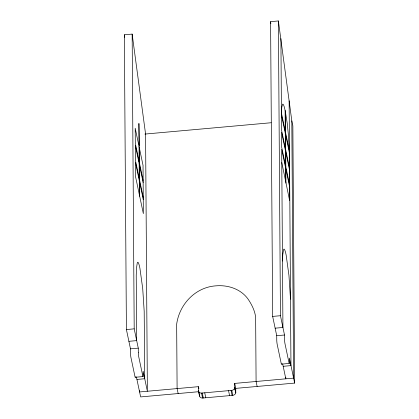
<?xml version="1.0" encoding="UTF-8"?>
<svg xmlns="http://www.w3.org/2000/svg" width="419" height="419" viewBox="0 0 419 419"><rect width="100%" height="100%" fill="white"/><g stroke="black" fill="none" stroke-linecap="round" stroke-linejoin="round"><path stroke-width="0.63" d="M289.382 167.338L281.552 130.236L281.468 111.449L281.767 107.285L282.568 104.122L283.228 104.268L284.098 106.3L285.203 110.757L287.219 123.176L288.445 135.4L289.257 149.62L289.597 200.486L281.778 162.546M139.585 390.644L139.579 391.954L198.486 386.664L198.559 391.226L199.606 396.191A3.268 2.498 -11.9 0 0 202.581 398.05L232.802 395.337A3.289 2.514 -11.9 0 0 235.745 392.949L234.698 387.984L234.708 383.411L293.614 378.121L291.818 120.882L278.389 20.95L270.595 21.652L272.654 316.413L276.723 335.708L276.75 339.867A3.289 0.325 84.9 0 0 276.938 342.695A3.268 0.325 84.9 0 0 277.174 344.308L281.233 363.556A3.289 0.325 84.9 0 0 281.568 363.949M235.745 392.949L235.756 388.376L234.708 383.411M198.569 391.241A3.268 2.498 -11.9 0 0 201.529 393.085L231.754 390.372A3.289 2.514 -11.9 0 0 234.698 387.984M135.358 376.822A3.289 0.325 84.9 0 1 135.148 377.194A3.268 0.325 84.9 0 1 134.991 376.691L130.927 357.444A3.268 0.325 84.9 0 1 130.508 353.023L130.477 348.844L126.407 329.549L124.349 34.787L132.147 34.086L145.576 134.017L147.373 391.257L143.141 371.213L143.172 375.366A3.289 0.325 84.9 0 1 142.785 375.99L138.726 356.742A3.268 0.325 84.9 0 1 138.307 352.321M144.911 134.075L271.109 122.741M126.407 329.549L134.2 328.852L138.275 348.142L138.301 352.3M272.654 316.413L280.447 315.716L284.517 335.006L284.548 339.165A3.268 0.325 84.9 0 0 284.967 343.606L289.031 362.854A3.289 0.325 84.9 0 0 289.414 362.236L289.388 358.077L294.651 383.086L235.756 388.376M128.89 341.312L136.683 340.616L136.233 275.393L136.531 267.867L137.285 262.87A24.569 2.435 84.9 0 1 139.899 268.134L142.711 288.576L144.188 311.28L144.733 378.739L136.934 379.441L136.405 376.932M275.136 328.177L282.93 327.48L282.479 262.257L282.773 254.731L283.532 249.734A24.569 2.435 84.9 0 1 286.14 254.998L288.953 275.44L290.43 298.145L290.975 365.604L283.181 366.306M130.477 348.844L138.275 348.142M276.723 335.708L284.517 335.006M135.217 377.273L143.015 376.576M281.463 364.137L289.257 363.441M198.889 391.686L140.637 396.919L136.934 379.441M291.807 120.882L292.855 125.847L294.651 383.086M281.432 113.01L289.262 150.112M281.448 115.073L289.278 152.176M289.398 169.402L281.568 132.299L281.673 147.231L289.503 184.334M289.513 186.397L281.683 149.295L282.464 261.063M282.652 363.797L285.821 378.818L285.81 377.509M257.135 386.454L256.088 381.489L255.642 317.157C254.789 310.4 251.547 304.131 247.708 298.59C240.349 288.796 227.805 284.81 215.905 285.842C195.333 287.198 179.322 304.367 176.656 324.248L177.106 388.586L178.154 393.551M234.734 387.334L235.782 392.299M234.734 387.57L235.782 392.535M231.754 390.372L232.802 395.337M231.042 390.445L232.089 395.405M228.544 390.665L229.591 395.63M204.744 392.807L205.792 397.767M202.246 393.027L203.294 397.992M201.529 393.085L202.581 398.05M198.486 386.664L198.878 388.528M198.517 390.587L199.606 396.191M143.136 180.474L135.306 143.371L135.201 128.209L143.031 165.311L143.35 213.622L135.557 176.692L135.442 162.431L143.272 199.533M143.151 182.537L135.321 145.435L135.426 160.367L143.256 197.469M270.595 21.652L270.847 23.532M124.349 34.787L124.689 37.296M289.126 100.838L290.514 299.187M285.433 111.863L285.58 132.666M285.596 134.729L285.7 149.892M285.716 151.956L285.821 166.888M285.831 168.951L285.931 183.129M285.13 110.427L285.276 131.231M285.292 133.294L285.397 148.457M285.412 150.515L285.517 165.453M285.528 167.516L285.627 181.689M280.913 38.632L281.432 112.538M278.389 20.95L280.447 315.716M199.554 394.389L199.564 395.787M139.349 147.865L139.454 163.028M139.469 165.091L139.574 180.023M139.59 182.087L139.689 196.265M139.045 146.43L139.155 161.593M139.166 163.651L139.27 178.588M139.286 180.652L139.386 194.825M132.147 34.086L134.2 328.852M138.956 123.893L138.888 123.563L139.035 144.366L139.338 145.802L138.956 123.893"/></g></svg>
